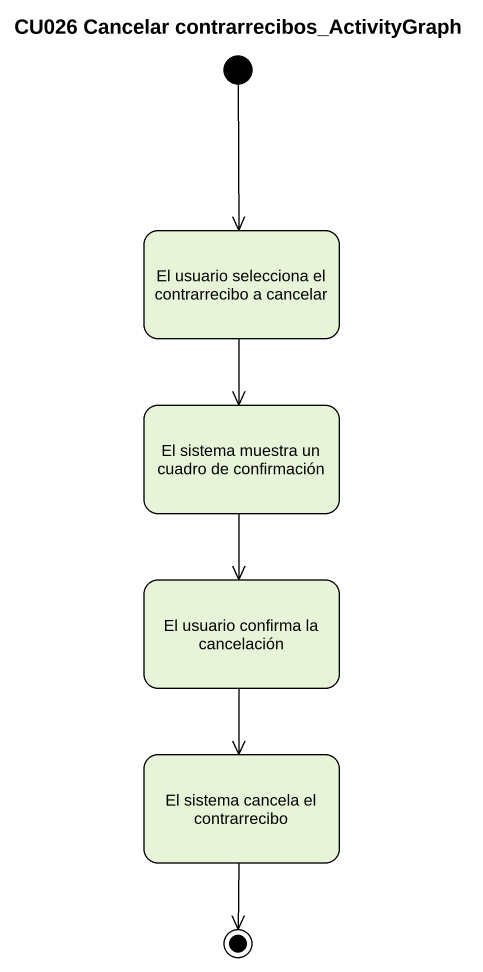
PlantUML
@startuml
title CU026 Cancelar contrarrecibos_ActivityGraph
hide empty description
state "El usuario selecciona el contrarrecibo a cancelar" as El_usuario_selecciona_el
state "El sistema muestra un cuadro de confirmación" as El_sistema_muestra_un
state "El usuario confirma la cancelación" as El_usuario_confirma_la
state "El sistema cancela el contrarrecibo" as El_sistema_cancela_el
[*] --> El_usuario_selecciona_el
El_usuario_selecciona_el --> El_sistema_muestra_un
El_sistema_muestra_un --> El_usuario_confirma_la
El_usuario_confirma_la --> El_sistema_cancela_el
El_sistema_cancela_el --> [*]
@enduml
